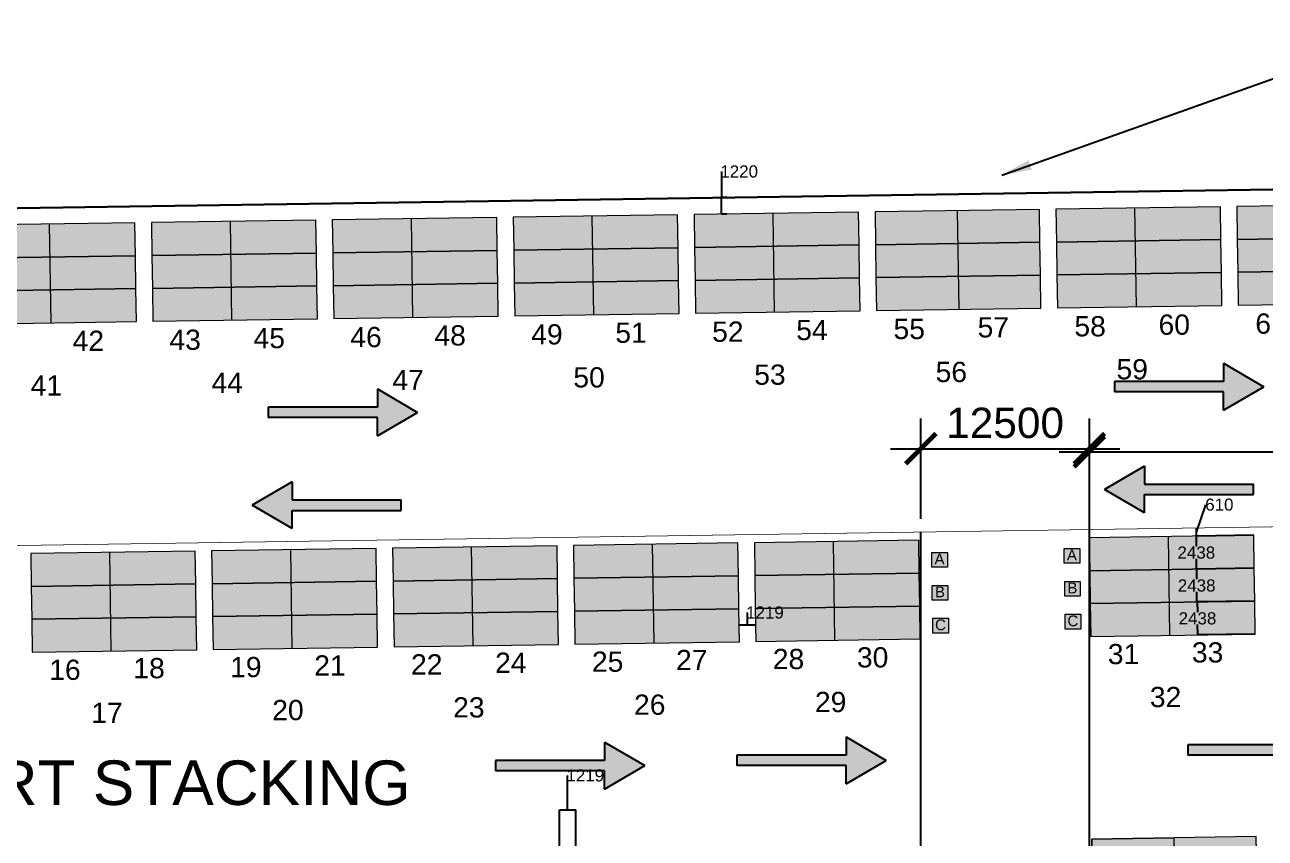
# Model space of a CAD drawing. Header units: inches. Extents: x -1774894 to -657573, y 144736 to 934842.
# Drawn here: x -1248480 to -1156533, y 693905 to 754186 of the extents above; entities that cross this region are included whole.
import ezdxf
from ezdxf.xclip import XClip

# ---------------------------------------------------------------- set-up
doc = ezdxf.new("R2010")
doc.units = ezdxf.units.IN
doc.header["$MEASUREMENT"] = 0
doc.header["$XCLIPFRAME"] = 0
for name, color, linetype in [('A-ANNO-TEXT', 7, 'Continuous'), ('C-ROAD-OTLN', 142, 'Continuous'), ("EXPORT WARE HOUSE(19 JULY'08)$0$G-ANNO-TEXT", 2, 'Continuous'), ("EXPORT WARE HOUSE(19 JULY'08)$0$G-ANNO-TTLB", 4, 'Continuous'), ('FENCE EXIM AREA', 7, 'FENCELINE1'), ('siding cl', 7, 'Continuous')]:
    doc.layers.add(name, color=color, linetype=linetype)
for name, color, linetype, lineweight in [('Container', 5, 'Continuous', 9), ('grid', 7, 'Continuous', 18), ('IR PROP. DETAILS', 190, 'Continuous', 0)]:
    doc.layers.add(name, color=color, linetype=linetype, lineweight=lineweight)
doc.styles.add('ANNO', font='arial.ttf')
doc.styles.add('ARIAL', font='arial.ttf')
doc.styles.add("EXPORT WARE HOUSE(19 JULY'08)$0$HEADING", font='')
doc.styles.add("EXPORT WARE HOUSE(19 JULY'08)$0$NOTES", font='ROMANS.SHX')
doc.styles.add("EXPORT WARE HOUSE(19 JULY'08)$0$SUBHEAD", font='arial.ttf')
doc.styles.get("Standard").update_dxf_attribs({"font": 'arial.ttf'})
doc.styles.get("EXPORT WARE HOUSE(19 JULY'08)$0$HEADING").set_extended_font_data('Arial Black')
doc.linetypes.add('FENCELINE1', pattern='A,0.25,-0.1,[133,ltypeshp.shx,S=0.1,R=0,X=-0.1,Y=0],-0.1,1', length=1.45)
doc.dimstyles.new('Architectural Metric', dxfattribs={"dimscale": 1500, "dimtxt": 2.38, "dimasz": 1.5, "dimexe": 1.5, "dimexo": 2.38, "dimgap": 0.5, "dimtad": 1, "dimtoh": 1, "dimdec": 0, "dimrnd": 1, "dimzin": 0, "dimdsep": 46, "dimtxsty": 'ANNO', "dimblk": 'ARCHTICK', "dimcen": 2.38, "dimdle": 1.5, "dimclrd": 256, "dimclre": 256, "dimclrt": 256, "dimadec": 0, "dimazin": 0, "dimtfac": 1, "dimtdec": 0, "dimtofl": 0, "dimtmove": 0, "dimatfit": 3, "dimfxl": 1, "dimtolj": 1, "dimtzin": 0, "dimlwd": 25, "dimarcsym": 0})
doc.dimstyles.get("Standard").update_dxf_attribs({"dimtxt": 0.18, "dimasz": 0.18, "dimexe": 0.18, "dimexo": 0.0625, "dimgap": 0.09, "dimtad": 0, "dimtih": 1, "dimtoh": 1, "dimdec": 4, "dimzin": 0, "dimdsep": 46, "dimtxsty": 'Standard', "dimcen": 0.09, "dimadec": 0, "dimazin": 0, "dimtfac": 1, "dimtdec": 4, "dimtofl": 0, "dimtmove": 0, "dimatfit": 3, "dimfxl": 1, "dimtolj": 1, "dimtzin": 0, "dimarcsym": 0})

# ---------------------------------------------------------------- blocks, each defined once
blk = doc.blocks.new("EXPORT WARE HOUSE(19 JULY'08)$0$a1v_sheet")
at = {"color": 8}
for p, q in [((-817, 570), (0, 570)), ((-817, 0.5), (-817, 570))]:
    blk.add_line(p, q, dxfattribs=at)
for p, q in [((-812, 5.5), (-812, 565)), ((-812, 565), (-100, 565))]:
    blk.add_line(p, q)
at = {"layer": "EXPORT WARE HOUSE(19 JULY'08)$0$G-ANNO-TEXT"}
for tag, p, height, style in [('CLIENT1', (-93.8, 98.17), 3, "EXPORT WARE HOUSE(19 JULY'08)$0$NOTES"), ('CLIENT2', (-93.8, 93.31), 3, "EXPORT WARE HOUSE(19 JULY'08)$0$NOTES"), ('JOBTITLE1', (-93.8, 83.85), 3.5, "EXPORT WARE HOUSE(19 JULY'08)$0$SUBHEAD"), ('JOBTITLE2', (-93.8, 79.03), 3.5, "EXPORT WARE HOUSE(19 JULY'08)$0$SUBHEAD"), ('DRAWINGTITLE1', (-93.8, 62.97), 4, "EXPORT WARE HOUSE(19 JULY'08)$0$HEADING"), ('DRAWINGTITLE2', (-93.8, 57.42), 4, "EXPORT WARE HOUSE(19 JULY'08)$0$HEADING"), ('DRAWINGTITLE3', (-93.8, 52.65), 4, "EXPORT WARE HOUSE(19 JULY'08)$0$HEADING"), ('DRAWINGTITLE4', (-93.8, 48.01), 4, "EXPORT WARE HOUSE(19 JULY'08)$0$HEADING"), ('JOBNO', (-93.8, 38.4), 2.38, "EXPORT WARE HOUSE(19 JULY'08)$0$NOTES"), ('SCALE', (-63.8, 38.4), 2.38, "EXPORT WARE HOUSE(19 JULY'08)$0$NOTES"), ('DATE', (-33.8, 38.4), 2.38, "EXPORT WARE HOUSE(19 JULY'08)$0$NOTES"), ('DRNBY', (-93.8, 28.4), 2.38, "EXPORT WARE HOUSE(19 JULY'08)$0$NOTES"), ('DRAWINGSTATUS', (-33.8, 28.4), 2.38, "EXPORT WARE HOUSE(19 JULY'08)$0$NOTES"), ('REV', (-93.8, 17.8), 2.38, "EXPORT WARE HOUSE(19 JULY'08)$0$NOTES"), ('DRGNO', (-63.8, 11.22), 6, "EXPORT WARE HOUSE(19 JULY'08)$0$HEADING")]:
    blk.add_attdef(tag, p, '', height=height, dxfattribs=dict(at, style=style))
blk = doc.blocks.new("EXPORT WARE HOUSE(19 JULY'08)")
at = {"layer": "EXPORT WARE HOUSE(19 JULY'08)$0$G-ANNO-TTLB", "xscale": 200, "yscale": 200, "zscale": 200}
blk.add_blockref("EXPORT WARE HOUSE(19 JULY'08)$0$a1v_sheet", (1467445.6, -11580899.7), dxfattribs=at)
blk = doc.blocks.new('_ArchTick')
at = {"color": 0, "linetype": 'ByBlock', "const_width": 0.15}
blk.add_lwpolyline([(-0.5, -0.5), (0.5, 0.5)], dxfattribs=at)
blk = doc.blocks.new('*D621')
at = {"layer": 'Defpoints', "color": 0}
for p in [(-1161613, 716898), (-1161613, 716898), (-1161604, 716288)]:
    blk.add_point(p, dxfattribs=at)
at = {"layer": 'grid', "lineweight": -2}
for p, q in [((-1161613, 716593), (-1160928, 718623)), ((-1160928, 718623), (-1160927, 718623)), ((-1161613, 716288), (-1161613, 716898))]:
    blk.add_line(p, q, dxfattribs=at)
at = {"layer": 'grid', "color": 0, "lineweight": -2}
for p, q in [((-1161613, 716898), (-1161613, 716898)), ((-1161604, 716288), (-1161613, 716288))]:
    blk.add_line(p, q, dxfattribs=at)
at = {"layer": 'grid'}
for points in [[(-1161613, 716898), (-1161613, 716898), (-1161613, 716898)], [(-1161613, 716288), (-1161613, 716288), (-1161613, 716288)]]:
    blk.add_solid(points, dxfattribs=at)
at = {"layer": 'grid', "insert": (-1159932, 718623), "char_height": 900, "attachment_point": 5}
blk.add_mtext('\\A1;610', dxfattribs=at)
blk = doc.blocks.new('*D622')
at = {"layer": 'Defpoints', "color": 0}
for p in [(-1161656, 716287), (-1157380, 716351), (-1157344, 713913)]:
    blk.add_point(p, dxfattribs=at)
at = {"layer": 'grid', "color": 0, "lineweight": -2}
for p, q in [((-1157380, 716351), (-1161656, 716287)), ((-1157344, 713913), (-1161620, 713849))]:
    blk.add_line(p, q, dxfattribs=at)
at = {"layer": 'grid', "lineweight": -2}
for p, q in [((-1161656, 716287), (-1161645, 715528)), ((-1161620, 713849), (-1161631, 714608))]:
    blk.add_line(p, q, dxfattribs=at)
at = {"layer": 'grid'}
for points in [[(-1161656, 716287), (-1161656, 716287), (-1161656, 716287)], [(-1161620, 713849), (-1161620, 713849), (-1161620, 713849)]]:
    blk.add_solid(points, dxfattribs=at)
at = {"layer": 'grid', "insert": (-1161638, 715068), "char_height": 900, "attachment_point": 5}
blk.add_mtext('\\A1;2438', dxfattribs=at)
blk = doc.blocks.new('*D623')
at = {"layer": 'Defpoints', "color": 0}
for p in [(-1161631, 713849), (-1157344, 713913), (-1157307, 711475)]:
    blk.add_point(p, dxfattribs=at)
at = {"layer": 'grid', "color": 0, "lineweight": -2}
for p, q in [((-1157344, 713913), (-1161631, 713849)), ((-1157308, 711475), (-1161595, 711411))]:
    blk.add_line(p, q, dxfattribs=at)
at = {"layer": 'grid', "lineweight": -2}
for p, q in [((-1161631, 713849), (-1161620, 713090)), ((-1161595, 711411), (-1161606, 712170))]:
    blk.add_line(p, q, dxfattribs=at)
at = {"layer": 'grid'}
for points in [[(-1161631, 713849), (-1161631, 713849), (-1161631, 713849)], [(-1161595, 711411), (-1161595, 711411), (-1161595, 711411)]]:
    blk.add_solid(points, dxfattribs=at)
at = {"layer": 'grid', "insert": (-1161613, 712630), "char_height": 900, "attachment_point": 5}
blk.add_mtext('\\A1;2438', dxfattribs=at)
blk = doc.blocks.new('*D624')
at = {"layer": 'Defpoints', "color": 0}
for p in [(-1157307, 711475), (-1161534, 708973), (-1157271, 709037)]:
    blk.add_point(p, dxfattribs=at)
at = {"layer": 'grid', "color": 0, "lineweight": -2}
for p, q in [((-1157308, 711475), (-1161571, 711411)), ((-1157271, 709037), (-1161534, 708973))]:
    blk.add_line(p, q, dxfattribs=at)
at = {"layer": 'grid', "lineweight": -2}
for p, q in [((-1161570, 711411), (-1161559, 710652)), ((-1161534, 708973), (-1161545, 709732))]:
    blk.add_line(p, q, dxfattribs=at)
at = {"layer": 'grid'}
for points in [[(-1161570, 711411), (-1161570, 711411), (-1161570, 711411)], [(-1161534, 708973), (-1161534, 708973), (-1161534, 708973)]]:
    blk.add_solid(points, dxfattribs=at)
at = {"layer": 'grid', "insert": (-1161552, 710192), "char_height": 900, "attachment_point": 5}
blk.add_mtext('\\A1;2438', dxfattribs=at)
blk = doc.blocks.new('*D626')
at = {"layer": 'A-ANNO-TEXT', "lineweight": -2}
for p, q in [((-1169565, 701467), (-1169565, 724798)), ((-1009565, 722119), (-1009565, 724798))]:
    blk.add_line(p, q, dxfattribs=at)
at = {"layer": 'A-ANNO-TEXT', "lineweight": 25}
blk.add_line((-1171815, 722548), (-1007315, 722548), dxfattribs=at)
at = {"layer": 'Defpoints', "color": 0}
for p in [(-1009565, 722548), (-1009565, 718549), (-1169565, 697897)]:
    blk.add_point(p, dxfattribs=at)
at = {"layer": 'A-ANNO-TEXT', "lineweight": 25, "xscale": 2250, "yscale": 2250, "zscale": 2250, "rotation": 180}
blk.add_blockref('_ArchTick', (-1169565, 722548), dxfattribs=at)
at = {"layer": 'A-ANNO-TEXT', "lineweight": 25, "xscale": 2250, "yscale": 2250, "zscale": 2250}
blk.add_blockref('_ArchTick', (-1009565, 722548), dxfattribs=at)
at = {"layer": 'A-ANNO-TEXT', "insert": (-1089565, 724447), "char_height": 2250, "attachment_point": 5, "style": 'ANNO'}
blk.add_mtext('\\A1;160000', dxfattribs=at)
blk = doc.blocks.new('*D628')
at = {"layer": 'Defpoints', "color": 0}
for p in [(-1207630, 696019), (-1208849, 693256), (-1207630, 693277)]:
    blk.add_point(p, dxfattribs=at)
at = {"layer": 'grid', "lineweight": -2}
for p, q in [((-1208240, 696019), (-1208240, 698553)), ((-1208240, 698553), (-1208240, 698553)), ((-1208849, 696019), (-1207631, 696019))]:
    blk.add_line(p, q, dxfattribs=at)
at = {"layer": 'grid', "color": 0, "lineweight": -2}
for p, q in [((-1208849, 693256), (-1208849, 696019)), ((-1207630, 693277), (-1207630, 696019))]:
    blk.add_line(p, q, dxfattribs=at)
at = {"layer": 'grid'}
for points in [[(-1208849, 696019), (-1208849, 696018), (-1208849, 696019)], [(-1207631, 696019), (-1207631, 696018), (-1207630, 696019)]]:
    blk.add_solid(points, dxfattribs=at)
at = {"layer": 'grid', "insert": (-1206937, 698553), "char_height": 900, "attachment_point": 5}
blk.add_mtext('\\A1;1219', dxfattribs=at)
blk = doc.blocks.new('*D629')
at = {"layer": 'Defpoints', "color": 0}
for p in [(-1195529, 709688), (-1194310, 709706), (-1194310, 709706)]:
    blk.add_point(p, dxfattribs=at)
at = {"layer": 'grid', "lineweight": -2}
for p, q in [((-1194920, 709706), (-1194920, 710626)), ((-1194920, 710626), (-1194919, 710626)), ((-1195529, 709706), (-1194310, 709706))]:
    blk.add_line(p, q, dxfattribs=at)
at = {"layer": 'grid', "color": 0, "lineweight": -2}
for p, q in [((-1195529, 709688), (-1195529, 709707)), ((-1194310, 709707), (-1194310, 709707))]:
    blk.add_line(p, q, dxfattribs=at)
at = {"layer": 'grid'}
for points in [[(-1195529, 709706), (-1195529, 709706), (-1195529, 709706)], [(-1194310, 709706), (-1194310, 709706), (-1194310, 709706)]]:
    blk.add_solid(points, dxfattribs=at)
at = {"layer": 'grid', "insert": (-1193617, 710626), "char_height": 900, "attachment_point": 5}
blk.add_mtext('\\A1;1219', dxfattribs=at)
blk = doc.blocks.new('*D630')
at = {"layer": 'Defpoints', "color": 0}
for p in [(-1196826, 741382), (-1196448, 741382), (-1196430, 740162)]:
    blk.add_point(p, dxfattribs=at)
at = {"layer": 'grid', "lineweight": -2}
for p, q in [((-1196826, 743313), (-1196826, 743313)), ((-1196826, 743313), (-1196826, 741382)), ((-1196826, 740162), (-1196826, 741381))]:
    blk.add_line(p, q, dxfattribs=at)
at = {"layer": 'grid', "color": 0, "lineweight": -2}
for p, q in [((-1196448, 741382), (-1196826, 741382)), ((-1196430, 740162), (-1196826, 740162))]:
    blk.add_line(p, q, dxfattribs=at)
at = {"layer": 'grid'}
for points in [[(-1196826, 741381), (-1196826, 741381), (-1196826, 741382)], [(-1196826, 740162), (-1196826, 740162), (-1196826, 740162)]]:
    blk.add_solid(points, dxfattribs=at)
at = {"layer": 'grid', "insert": (-1195526, 743313), "char_height": 900, "attachment_point": 5}
blk.add_mtext('\\A1;1220', dxfattribs=at)
blk = doc.blocks.new('*D631')
at = {"layer": 'A-ANNO-TEXT', "lineweight": -2}
for p, q in [((-1182065, 717573), (-1182065, 725021)), ((-1169565, 717573), (-1169565, 725021))]:
    blk.add_line(p, q, dxfattribs=at)
at = {"layer": 'A-ANNO-TEXT', "lineweight": 25}
blk.add_line((-1184315, 722771), (-1167315, 722771), dxfattribs=at)
at = {"layer": 'Defpoints', "color": 0}
for p in [(-1169565, 722771), (-1182065, 714003), (-1169565, 714003)]:
    blk.add_point(p, dxfattribs=at)
at = {"layer": 'A-ANNO-TEXT', "lineweight": 25, "xscale": 2250, "yscale": 2250, "zscale": 2250, "rotation": 180}
blk.add_blockref('_ArchTick', (-1182065, 722771), dxfattribs=at)
at = {"layer": 'A-ANNO-TEXT', "lineweight": 25, "xscale": 2250, "yscale": 2250, "zscale": 2250}
blk.add_blockref('_ArchTick', (-1169565, 722771), dxfattribs=at)
at = {"layer": 'A-ANNO-TEXT', "insert": (-1175815, 724670), "char_height": 2250, "attachment_point": 5, "style": 'ANNO'}
blk.add_mtext('\\A1;12500', dxfattribs=at)
blk = doc.blocks.new('XZCZXDC')
at = {"layer": 'IR PROP. DETAILS'}
h = blk.add_hatch(color=256, dxfattribs=at)
h.set_gradient(color1=(96, 92, 93), color2=(117, 112, 114), one_color=1, tint=0.45, name='CYLINDER')
h.paths.add_polyline_path([(-17331, 724408), (-17331, 723057), (-25422, 723057), (-25422, 722286), (-17331, 722286), (-17331, 720935), (-14360, 722671)])
at = {"layer": 'siding cl'}
for p, q in [((-17331, 724408), (-17331, 723057)), ((-17331, 723057), (-25422, 723057)), ((-25422, 723057), (-25422, 722286)), ((-17331, 722286), (-25422, 722286)), ((-17331, 720935), (-17331, 722286))]:
    blk.add_line(p, q, dxfattribs=at)
for points in [[(-17331, 724408), (-14360, 722671)], [(-17331, 720935), (-14360, 722671)]]:
    blk.add_lwpolyline(points, dxfattribs=at)

msp = doc.modelspace()

# ---------------------------------------------------------------- hatches: boundary and pattern name
at = {"layer": 'grid'}
h = msp.add_hatch(color=256, dxfattribs=at)
h.set_gradient(color1=(158, 158, 255), color2=(173, 173, 255), one_color=1, tint=0.84, name='CYLINDER')
h.paths.add_polyline_path([(-1186675.684, 740307.004), (-1198860.513, 740125.472), (-1198860.513, 739734.85), (-1198830.008, 737687.256), (-1186639.36, 737868.875)])
h.paths.add_polyline_path([(-1186639.36, 737868.875), (-1198830.008, 737687.256), (-1198793.684, 735249.127), (-1186603.037, 735430.745)])
h.paths.add_polyline_path([(-1186603.037, 735430.745), (-1198793.684, 735249.127), (-1198757.36, 732810.997), (-1186566.713, 732992.616)])
h = msp.add_hatch(color=256, dxfattribs=at)
h.set_gradient(color1=(158, 158, 255), color2=(173, 173, 255), one_color=1, tint=0.84, name='CYLINDER')
h.paths.add_polyline_path([(-1173266.172, 740506.781), (-1185451.001, 740325.25), (-1185451.001, 739934.627), (-1185420.496, 737887.034), (-1173229.848, 738068.652)])
h.paths.add_polyline_path([(-1173229.848, 738068.652), (-1185420.496, 737887.034), (-1185384.172, 735448.904), (-1173193.525, 735630.523)])
h.paths.add_polyline_path([(-1173193.525, 735630.523), (-1185384.172, 735448.904), (-1185347.848, 733010.775), (-1173157.201, 733192.393)])
h = msp.add_hatch(color=256, dxfattribs=at)
h.set_gradient(color1=(158, 158, 255), color2=(173, 173, 255), one_color=1, tint=0.84, name='CYLINDER')
h.paths.add_polyline_path([(-1159856.66, 740706.559), (-1172041.489, 740525.027), (-1172041.489, 740134.404), (-1172010.984, 738086.811), (-1159820.337, 738268.429)])
h.paths.add_polyline_path([(-1159820.337, 738268.429), (-1172010.984, 738086.811), (-1171974.66, 735648.681), (-1159784.013, 735830.3)])
h.paths.add_polyline_path([(-1159784.013, 735830.3), (-1171974.66, 735648.681), (-1171938.336, 733210.552), (-1159747.689, 733392.171)])
h = msp.add_hatch(color=256, dxfattribs=at)
h.set_gradient(color1=(158, 158, 255), color2=(173, 173, 255), one_color=1, tint=0.84, name='CYLINDER')
h.paths.add_polyline_path([(-1146447.148, 740906.336), (-1158631.977, 740724.804), (-1158631.977, 740334.182), (-1158601.472, 738286.588), (-1146410.825, 738468.207)])
h.paths.add_polyline_path([(-1146410.825, 738468.207), (-1158601.472, 738286.588), (-1158565.148, 735848.459), (-1146374.501, 736030.077)])
h.paths.add_polyline_path([(-1146374.501, 736030.077), (-1158565.148, 735848.459), (-1158528.824, 733410.329), (-1146338.177, 733591.948)])
h = msp.add_hatch(color=256, dxfattribs=at)
h.set_gradient(color1=(158, 158, 255), color2=(173, 173, 255), one_color=1, tint=0.84, name='CYLINDER')
h.paths.add_polyline_path([(-1240313.732, 739507.895), (-1252498.561, 739326.363), (-1252498.561, 738935.74), (-1252468.055, 736888.147), (-1240277.408, 737069.765)])
h.paths.add_polyline_path([(-1240277.408, 737069.765), (-1252468.055, 736888.147), (-1252431.732, 734450.017), (-1240241.084, 734631.636)])
h.paths.add_polyline_path([(-1240241.084, 734631.636), (-1252431.732, 734450.017), (-1252395.408, 732011.888), (-1240204.761, 732193.507)])
h = msp.add_hatch(color=256, dxfattribs=at)
h.set_gradient(color1=(158, 158, 255), color2=(173, 173, 255), one_color=1, tint=0.84, name='CYLINDER')
h.paths.add_polyline_path([(-1226904.22, 739707.672), (-1239089.049, 739526.14), (-1239089.049, 739135.518), (-1239058.543, 737087.924), (-1226867.896, 737269.543)])
h.paths.add_polyline_path([(-1226867.896, 737269.543), (-1239058.543, 737087.924), (-1239022.22, 734649.795), (-1226831.572, 734831.413)])
h.paths.add_polyline_path([(-1226831.572, 734831.413), (-1239022.22, 734649.795), (-1238985.896, 732211.665), (-1226795.249, 732393.284)])
h = msp.add_hatch(color=256, dxfattribs=at)
h.set_gradient(color1=(158, 158, 255), color2=(173, 173, 255), one_color=1, tint=0.84, name='CYLINDER')
h.paths.add_polyline_path([(-1213494.708, 739907.449), (-1225679.537, 739725.918), (-1225679.537, 739335.295), (-1225649.031, 737287.702), (-1213458.384, 737469.32)])
h.paths.add_polyline_path([(-1213458.384, 737469.32), (-1225649.031, 737287.702), (-1225612.708, 734849.572), (-1213422.061, 735031.191)])
h.paths.add_polyline_path([(-1213422.061, 735031.191), (-1225612.708, 734849.572), (-1225576.384, 732411.443), (-1213385.737, 732593.061)])
h = msp.add_hatch(color=256, dxfattribs=at)
h.set_gradient(color1=(158, 158, 255), color2=(173, 173, 255), one_color=1, tint=0.84, name='CYLINDER')
h.paths.add_polyline_path([(-1200085.196, 740107.227), (-1212270.025, 739925.695), (-1212270.025, 739535.072), (-1212239.52, 737487.479), (-1200048.872, 737669.097)])
h.paths.add_polyline_path([(-1200048.872, 737669.097), (-1212239.52, 737487.479), (-1212203.196, 735049.349), (-1200012.549, 735230.968)])
h.paths.add_polyline_path([(-1200012.549, 735230.968), (-1212203.196, 735049.349), (-1212166.872, 732611.22), (-1199976.225, 732792.839)])
h = msp.add_hatch(color=256, dxfattribs=at)
h.set_gradient(color1=(158, 158, 255), color2=(173, 173, 255), one_color=1, tint=0.84, name='CYLINDER')
h.paths.add_polyline_path([(-1157380.11, 716351.148), (-1169564.939, 716169.617), (-1169564.939, 715778.994), (-1169534.433, 713731.4), (-1157343.786, 713913.019)])
h.paths.add_polyline_path([(-1157343.786, 713913.019), (-1169534.433, 713731.4), (-1169498.11, 711293.271), (-1157307.462, 711474.889)])
h.paths.add_polyline_path([(-1157307.462, 711474.889), (-1169498.11, 711293.271), (-1169461.786, 708855.142), (-1157271.139, 709036.76)])
h = msp.add_hatch(color=256, dxfattribs=at)
h.set_gradient(color1=(158, 158, 255), color2=(173, 173, 255), one_color=1, tint=0.84, name='CYLINDER')
h.paths.add_polyline_path([(-1222439.331, 715381.484), (-1234624.16, 715199.952), (-1234624.16, 714809.33), (-1234593.655, 712761.736), (-1222403.007, 712943.355)])
h.paths.add_polyline_path([(-1222403.007, 712943.355), (-1234593.655, 712761.736), (-1234557.331, 710323.607), (-1222366.684, 710505.225)])
h.paths.add_polyline_path([(-1222366.684, 710505.225), (-1234557.331, 710323.607), (-1234521.007, 707885.477), (-1222330.36, 708067.096)])
h = msp.add_hatch(color=256, dxfattribs=at)
h.set_gradient(color1=(158, 158, 255), color2=(173, 173, 255), one_color=1, tint=0.84, name='CYLINDER')
h.paths.add_polyline_path([(-1209029.619, 715581.265), (-1221214.448, 715399.733), (-1221214.448, 715009.11), (-1221183.943, 712961.517), (-1208993.295, 713143.135)])
h.paths.add_polyline_path([(-1208993.295, 713143.135), (-1221183.943, 712961.517), (-1221147.619, 710523.387), (-1208956.972, 710705.006)])
h.paths.add_polyline_path([(-1208956.972, 710705.006), (-1221147.619, 710523.387), (-1221111.295, 708085.258), (-1208920.648, 708266.876)])
h = msp.add_hatch(color=256, dxfattribs=at)
h.set_gradient(color1=(158, 158, 255), color2=(173, 173, 255), one_color=1, tint=0.84, name='CYLINDER')
h.paths.add_polyline_path([(-1195619.945, 715783.609), (-1207804.774, 715602.077), (-1207804.774, 715211.454), (-1207774.269, 713163.861), (-1195583.622, 713345.479)])
h.paths.add_polyline_path([(-1195583.622, 713345.479), (-1207774.269, 713163.861), (-1207737.945, 710725.732), (-1195547.298, 710907.35)])
h.paths.add_polyline_path([(-1195547.298, 710907.35), (-1207737.945, 710725.732), (-1207701.622, 708287.602), (-1195510.974, 708469.221)])
h = msp.add_hatch(color=256, dxfattribs=at)
h.set_gradient(color1=(158, 158, 255), color2=(173, 173, 255), one_color=1, tint=0.84, name='CYLINDER')
h.paths.add_polyline_path([(-1182210.234, 715983.389), (-1194395.062, 715801.857), (-1194395.062, 715411.235), (-1194364.557, 713363.641), (-1182173.91, 713545.26)])
h.paths.add_polyline_path([(-1182173.91, 713545.26), (-1194364.557, 713363.641), (-1194328.233, 710925.512), (-1182137.586, 711107.13)])
h.paths.add_polyline_path([(-1182137.586, 711107.13), (-1194328.233, 710925.512), (-1194291.91, 708487.382), (-1182101.262, 708669.001)])
h = msp.add_hatch(color=256, dxfattribs=at)
h.set_gradient(color1=(207, 197, 84), color2=(211, 202, 100), one_color=1, tint=0.61, name='CYLINDER')
h.paths.add_polyline_path([(-1170274.609, 715372.005), (-1171431.691, 715372.005), (-1171431.691, 714282.674), (-1170274.609, 714282.674)])
h = msp.add_hatch(color=256, dxfattribs=at)
h.set_gradient(color1=(158, 158, 255), color2=(173, 173, 255), one_color=1, tint=0.84, name='CYLINDER')
h.paths.add_polyline_path([(-1235849.081, 715184.268), (-1248033.91, 715002.736), (-1248033.91, 714612.113), (-1248003.405, 712564.52), (-1235812.757, 712746.139)])
h.paths.add_polyline_path([(-1235812.757, 712746.139), (-1248003.405, 712564.52), (-1247967.081, 710126.391), (-1235776.434, 710308.009)])
h.paths.add_polyline_path([(-1235776.434, 710308.009), (-1247967.081, 710126.391), (-1247930.757, 707688.261), (-1235740.11, 707869.88)])
h = msp.add_hatch(color=256, dxfattribs=at)
h.set_gradient(color1=(207, 197, 84), color2=(211, 202, 100), one_color=1, tint=0.61, name='CYLINDER')
h.paths.add_polyline_path([(-1180088.032, 715077.811), (-1181245.114, 715077.811), (-1181245.114, 713988.48), (-1180088.032, 713988.48)])
h = msp.add_hatch(color=256, dxfattribs=at)
h.set_gradient(color1=(207, 197, 84), color2=(211, 202, 100), one_color=1, tint=0.61, name='CYLINDER')
h.paths.add_polyline_path([(-1180051.709, 712639.681), (-1181208.791, 712639.681), (-1181208.791, 711550.35), (-1180051.709, 711550.35)])
h = msp.add_hatch(color=256, dxfattribs=at)
h.set_gradient(color1=(207, 197, 84), color2=(211, 202, 100), one_color=1, tint=0.61, name='CYLINDER')
h.paths.add_polyline_path([(-1170238.285, 712933.876), (-1171395.368, 712933.876), (-1171395.368, 711844.544), (-1170238.285, 711844.544)])
h = msp.add_hatch(color=256, dxfattribs=at)
h.set_gradient(color1=(207, 197, 84), color2=(211, 202, 100), one_color=1, tint=0.61, name='CYLINDER')
h.paths.add_polyline_path([(-1180015.385, 710201.552), (-1181172.467, 710201.552), (-1181172.467, 709112.221), (-1180015.385, 709112.221)])
h = msp.add_hatch(color=256, dxfattribs=at)
h.set_gradient(color1=(207, 197, 84), color2=(211, 202, 100), one_color=1, tint=0.61, name='CYLINDER')
h.paths.add_polyline_path([(-1170201.962, 710495.746), (-1171359.044, 710495.746), (-1171359.044, 709406.415), (-1170201.962, 709406.415)])
h = msp.add_hatch(color=256, dxfattribs=at)
h.set_gradient(color1=(158, 158, 255), color2=(173, 173, 255), one_color=1, tint=0.84, name='CYLINDER')
h.paths.add_polyline_path([(-1157199.903, 694026.132), (-1169384.732, 693844.6), (-1169384.732, 693453.978), (-1169354.226, 691406.384), (-1157163.579, 691588.003)])
h.paths.add_polyline_path([(-1157163.579, 691588.003), (-1169354.226, 691406.384), (-1169317.903, 688968.255), (-1157127.255, 689149.873)])
h.paths.add_polyline_path([(-1157127.255, 689149.873), (-1169317.903, 688968.255), (-1169281.579, 686530.125), (-1157090.932, 686711.744)])
h.paths.add_polyline_path([(-1157090.932, 686711.744), (-1169281.579, 686530.125), (-1169245.255, 684091.996), (-1157054.608, 684273.614)])
at = {"layer": 'IR PROP. DETAILS'}
h = msp.add_hatch(color=256, dxfattribs=at)
h.set_gradient(color1=(214, 41, 125), color2=(217, 58, 135), one_color=1, tint=0.54, name='CYLINDER')
h.paths.add_polyline_path([(-1173193.525, 735630.523), (-1185384.172, 735448.904), (-1185347.848, 733010.775), (-1173157.201, 733192.393)])
h = msp.add_hatch(color=256, dxfattribs=at)
h.set_gradient(color1=(214, 41, 125), color2=(217, 58, 135), one_color=1, tint=0.54, name='CYLINDER')
h.paths.add_polyline_path([(-1159784.013, 735830.3), (-1171974.66, 735648.681), (-1171938.336, 733210.552), (-1159747.689, 733392.171)])
h = msp.add_hatch(color=256, dxfattribs=at)
h.set_gradient(color1=(214, 41, 125), color2=(217, 58, 135), one_color=1, tint=0.54, name='CYLINDER')
h.paths.add_polyline_path([(-1146374.501, 736030.077), (-1158565.148, 735848.459), (-1158528.824, 733410.329), (-1146338.177, 733591.948)])
h = msp.add_hatch(color=256, dxfattribs=at)
h.set_gradient(color1=(214, 41, 125), color2=(217, 58, 135), one_color=1, tint=0.54, name='CYLINDER')
h.paths.add_polyline_path([(-1226831.572, 734831.413), (-1239022.22, 734649.795), (-1238985.896, 732211.665), (-1226795.249, 732393.284)])
h = msp.add_hatch(color=256, dxfattribs=at)
h.set_gradient(color1=(214, 41, 125), color2=(217, 58, 135), one_color=1, tint=0.54, name='CYLINDER')
h.paths.add_polyline_path([(-1213422.061, 735031.191), (-1225612.708, 734849.572), (-1225576.384, 732411.443), (-1213385.737, 732593.061)])
h = msp.add_hatch(color=256, dxfattribs=at)
h.set_gradient(color1=(214, 41, 125), color2=(217, 58, 135), one_color=1, tint=0.54, name='CYLINDER')
h.paths.add_polyline_path([(-1200012.549, 735230.968), (-1212203.196, 735049.349), (-1212166.872, 732611.22), (-1199976.225, 732792.839)])
h = msp.add_hatch(color=256, dxfattribs=at)
h.set_gradient(color1=(214, 41, 125), color2=(217, 58, 135), one_color=1, tint=0.54, name='CYLINDER')
h.paths.add_polyline_path([(-1186603.037, 735430.745), (-1198793.684, 735249.127), (-1198757.36, 732810.997), (-1186566.713, 732992.616)])
h = msp.add_hatch(color=256, dxfattribs=at)
h.set_gradient(color1=(214, 41, 125), color2=(217, 58, 135), one_color=1, tint=0.54, name='CYLINDER')
h.paths.add_polyline_path([(-1240241.084, 734631.636), (-1252431.732, 734450.017), (-1252395.408, 732011.888), (-1240204.761, 732193.507)])
h = msp.add_hatch(color=256, dxfattribs=at)
h.set_gradient(color1=(214, 41, 125), color2=(217, 58, 135), one_color=1, tint=0.54, name='CYLINDER')
h.paths.add_polyline_path([(-1195547.298, 710907.35), (-1207737.945, 710725.732), (-1207701.622, 708287.602), (-1195510.974, 708469.221)])
h = msp.add_hatch(color=256, dxfattribs=at)
h.set_gradient(color1=(214, 41, 125), color2=(217, 58, 135), one_color=1, tint=0.54, name='CYLINDER')
h.paths.add_polyline_path([(-1182137.586, 711107.13), (-1194328.233, 710925.512), (-1194291.91, 708487.382), (-1182101.262, 708669.001)])
h = msp.add_hatch(color=256, dxfattribs=at)
h.set_gradient(color1=(214, 41, 125), color2=(217, 58, 135), one_color=1, tint=0.54, name='CYLINDER')
h.paths.add_polyline_path([(-1157307.462, 711474.889), (-1169498.11, 711293.271), (-1169461.786, 708855.142), (-1157271.139, 709036.76)])
h = msp.add_hatch(color=256, dxfattribs=at)
h.set_gradient(color1=(214, 41, 125), color2=(217, 58, 135), one_color=1, tint=0.54, name='CYLINDER')
h.paths.add_polyline_path([(-1235776.396, 710305.445), (-1247967.043, 710123.827), (-1247930.719, 707685.697), (-1235740.072, 707867.316)])
h = msp.add_hatch(color=256, dxfattribs=at)
h.set_gradient(color1=(214, 41, 125), color2=(217, 58, 135), one_color=1, tint=0.54, name='CYLINDER')
h.paths.add_polyline_path([(-1222366.722, 710507.789), (-1234557.369, 710326.171), (-1234521.045, 707888.042), (-1222330.398, 708069.66)])
h = msp.add_hatch(color=256, dxfattribs=at)
h.set_gradient(color1=(214, 41, 125), color2=(217, 58, 135), one_color=1, tint=0.54, name='CYLINDER')
h.paths.add_polyline_path([(-1208957.01, 710707.57), (-1221147.657, 710525.951), (-1221111.333, 708087.822), (-1208920.686, 708269.44)])

# ---------------------------------------------------------------- linework, layer by layer
at = {"layer": 'C-ROAD-OTLN', "linetype": 'Continuous'}
for p, q in [((-1182064.939, 615871.468), (-1182064.939, 716593.057)), ((-1169564.939, 619555.51), (-1169564.939, 716779.284))]:
    msp.add_line(p, q, dxfattribs=at)
at = {"layer": 'Container'}
for p, q in [((-1193028.39, 740212.36), (-1192919.419, 732897.972)), ((-1179361.496, 740415.972), (-1179252.525, 733101.584)), ((-1166209.366, 740611.915), (-1166100.395, 733297.527)), ((-1246666.438, 739413.251), (-1246557.466, 732098.863)), ((-1233256.926, 739613.028), (-1233147.955, 732298.64)), ((-1219847.414, 739812.806), (-1219738.443, 732498.417)), ((-1206437.902, 740012.583), (-1206328.931, 732698.195)), ((-1215381.931, 715487.027), (-1215272.96, 708172.638)), ((-1201972.419, 715686.804), (-1201863.448, 708372.416)), ((-1188562.907, 715886.581), (-1188453.936, 708572.193)), ((-1163732.416, 716256.511), (-1163623.445, 708942.122)), ((-1242201.549, 715087.063), (-1242092.578, 707772.675)), ((-1228792.037, 715286.841), (-1228683.066, 707972.452)), ((-1163295.226, 693935.323), (-1163149.932, 684182.805))]:
    msp.add_line(p, q, dxfattribs=at)
for points in [[(-1198830.008, 737687.256), (-1186639.36, 737868.875), (-1186675.684, 740307.004), (-1198866.331, 740125.386)], [(-1185420.496, 737887.034), (-1173229.848, 738068.652), (-1173266.172, 740506.781), (-1185456.819, 740325.163)], [(-1172010.984, 738086.811), (-1159820.337, 738268.429), (-1159856.66, 740706.559), (-1172047.307, 740524.94)], [(-1158601.472, 738286.588), (-1146410.825, 738468.207), (-1146447.148, 740906.336), (-1158637.796, 740724.718)], [(-1252468.055, 736888.147), (-1240277.408, 737069.765), (-1240313.732, 739507.895), (-1252504.379, 739326.276)], [(-1239058.543, 737087.924), (-1226867.896, 737269.543), (-1226904.22, 739707.672), (-1239094.867, 739526.054)], [(-1225649.031, 737287.702), (-1213458.384, 737469.32), (-1213494.708, 739907.449), (-1225685.355, 739725.831)], [(-1212239.52, 737487.479), (-1200048.872, 737669.097), (-1200085.196, 740107.227), (-1212275.843, 739925.608)], [(-1158565.148, 735848.459), (-1146374.501, 736030.077), (-1146410.825, 738468.207), (-1158601.472, 738286.588)], [(-1225612.708, 734849.572), (-1213422.061, 735031.191), (-1213458.384, 737469.32), (-1225649.031, 737287.702)], [(-1212203.196, 735049.349), (-1200012.549, 735230.968), (-1200048.872, 737669.097), (-1212239.52, 737487.479)], [(-1198793.684, 735249.127), (-1186603.037, 735430.745), (-1186639.36, 737868.875), (-1198830.008, 737687.256)], [(-1185384.172, 735448.904), (-1173193.525, 735630.523), (-1173229.848, 738068.652), (-1185420.496, 737887.034)], [(-1171974.66, 735648.681), (-1159784.013, 735830.3), (-1159820.337, 738268.429), (-1172010.984, 738086.811)], [(-1252431.732, 734450.017), (-1240241.084, 734631.636), (-1240277.408, 737069.765), (-1252468.055, 736888.147)], [(-1239022.22, 734649.795), (-1226831.572, 734831.413), (-1226867.896, 737269.543), (-1239058.543, 737087.924)], [(-1185347.848, 733010.775), (-1173157.201, 733192.393), (-1173193.525, 735630.523), (-1185384.172, 735448.904)], [(-1171938.336, 733210.552), (-1159747.689, 733392.171), (-1159784.013, 735830.3), (-1171974.66, 735648.681)], [(-1158528.824, 733410.329), (-1146338.177, 733591.948), (-1146374.501, 736030.077), (-1158565.148, 735848.459)], [(-1238985.896, 732211.665), (-1226795.249, 732393.284), (-1226831.572, 734831.413), (-1239022.22, 734649.795)], [(-1225576.384, 732411.443), (-1213385.737, 732593.061), (-1213422.061, 735031.191), (-1225612.708, 734849.572)], [(-1212166.872, 732611.22), (-1199976.225, 732792.839), (-1200012.549, 735230.968), (-1212203.196, 735049.349)], [(-1198757.36, 732810.997), (-1186566.713, 732992.616), (-1186603.037, 735430.745), (-1198793.684, 735249.127)], [(-1252395.408, 732011.888), (-1240204.761, 732193.507), (-1240241.084, 734631.636), (-1252431.732, 734450.017)], [(-1169534.433, 713731.4), (-1157343.786, 713913.019), (-1157380.11, 716351.148), (-1169570.757, 716169.53)], [(-1234593.655, 712761.736), (-1222403.007, 712943.355), (-1222439.331, 715381.484), (-1234629.978, 715199.866)], [(-1221183.943, 712961.517), (-1208993.295, 713143.135), (-1209029.619, 715581.265), (-1221220.266, 715399.646)], [(-1207774.269, 713163.861), (-1195583.622, 713345.479), (-1195619.945, 715783.609), (-1207810.593, 715601.99)], [(-1194364.557, 713363.641), (-1182173.91, 713545.26), (-1182210.234, 715983.389), (-1194400.881, 715801.771)], [(-1248003.405, 712564.52), (-1235812.757, 712746.139), (-1235849.081, 715184.268), (-1248039.728, 715002.65)], [(-1194328.233, 710925.512), (-1182137.586, 711107.13), (-1182173.91, 713545.26), (-1194364.557, 713363.641)], [(-1169498.11, 711293.271), (-1157307.462, 711474.889), (-1157343.786, 713913.019), (-1169534.433, 713731.4)], [(-1247967.081, 710126.391), (-1235776.434, 710308.009), (-1235812.757, 712746.139), (-1248003.405, 712564.52)], [(-1234557.331, 710323.607), (-1222366.684, 710505.225), (-1222403.007, 712943.355), (-1234593.655, 712761.736)], [(-1221147.619, 710523.387), (-1208956.972, 710705.006), (-1208993.295, 713143.135), (-1221183.943, 712961.517)], [(-1207737.945, 710725.732), (-1195547.298, 710907.35), (-1195583.622, 713345.479), (-1207774.269, 713163.861)], [(-1207701.622, 708287.602), (-1195510.974, 708469.221), (-1195547.298, 710907.35), (-1207737.945, 710725.732)], [(-1194291.91, 708487.382), (-1182101.262, 708669.001), (-1182137.586, 711107.13), (-1194328.233, 710925.512)], [(-1169461.786, 708855.142), (-1157271.139, 709036.76), (-1157307.462, 711474.889), (-1169498.11, 711293.271)], [(-1247930.757, 707688.261), (-1235740.11, 707869.88), (-1235776.434, 710308.009), (-1247967.081, 710126.391)], [(-1234521.007, 707885.477), (-1222330.36, 708067.096), (-1222366.684, 710505.225), (-1234557.331, 710323.607)], [(-1221111.295, 708085.258), (-1208920.648, 708266.876), (-1208956.972, 710705.006), (-1221147.619, 710523.387)], [(-1169354.226, 691406.384), (-1157163.579, 691588.003), (-1157199.903, 694026.132), (-1169390.55, 693844.514)]]:
    msp.add_lwpolyline(points, close=True, dxfattribs=at)
at = {"layer": 'FENCE EXIM AREA', "ltscale": 4000, "const_width": 50}
msp.add_lwpolyline([(-1322077.84, 714507.119), (-1084268.299, 718050.049), (-950736.557, 720039.429), (-825892.42, 721899.38)], dxfattribs=at)
at = {"layer": 'grid'}
for points in [[(-1171431.691, 715372.005), (-1170274.609, 715372.005), (-1170274.609, 714282.674), (-1171431.691, 714282.674)], [(-1181245.114, 715077.811), (-1180088.032, 715077.811), (-1180088.032, 713988.48), (-1181245.114, 713988.48)], [(-1181208.791, 712639.681), (-1180051.709, 712639.681), (-1180051.709, 711550.35), (-1181208.791, 711550.35)], [(-1171395.368, 712933.876), (-1170238.285, 712933.876), (-1170238.285, 711844.544), (-1171395.368, 711844.544)], [(-1181172.467, 710201.552), (-1180015.385, 710201.552), (-1180015.385, 709112.221), (-1181172.467, 709112.221)], [(-1171359.044, 710495.746), (-1170201.962, 710495.746), (-1170201.962, 709406.415), (-1171359.044, 709406.415)]]:
    msp.add_lwpolyline(points, close=True, dxfattribs=at)
at = {"layer": 'IR PROP. DETAILS', "color": 6, "lineweight": 30}
msp.add_line((-1362678.249, 738905.021), (-1084640.712, 743047.275), dxfattribs=at)
at = {"layer": 'IR PROP. DETAILS'}
msp.add_lwpolyline([(-1169390.55, 693844.514), (-1163295.226, 693935.323), (-1163258.903, 691497.194), (-1169354.226, 691406.384)], close=True, dxfattribs=at)

# ---------------------------------------------------------------- block references
at = {"layer": 'C-ROAD-OTLN', "linetype": 'Continuous'}
ref = msp.add_blockref("EXPORT WARE HOUSE(19 JULY'08)", (7996720.604, 7672271.022), dxfattribs=dict(at, rotation=300.5981210269192))
XClip(ref).set_block_clipping_path([(1335595.6168644831, -11554041.9598289803), (1411255.6168644831, -11503381.9598289803)])
at = {"layer": 'IR PROP. DETAILS'}
for p in [(-1142285.553, 4695.711), (-1205010.445, 2793.336), (-1136854.675, -22235.449), (-1188166.522, -23387.617), (-1170272.816, -23001.757)]:
    msp.add_blockref('XZCZXDC', p, dxfattribs=at)
at = {"layer": 'IR PROP. DETAILS', "rotation": 180}
for p in [(-1182814.865, 1442423.164), (-1245997.523, 1441257.267)]:
    msp.add_blockref('XZCZXDC', p, dxfattribs=at)

# ---------------------------------------------------------------- texts
at = {"layer": 'A-ANNO-TEXT', "attachment_point": 2, "style": 'ARIAL'}
for s, insert, char_height in [('{\\C7;48}', (-1216950.553, 731918.1), 1500), ('{\\C7;49}', (-1209775.059, 731995.835), 1500), ('{\\C7;51}', (-1203540.841, 732117.88), 1500), ('{\\C7;52}', (-1196365.347, 732195.615), 1500), ('{\\C7;54}', (-1190131.129, 732317.661), 1500), ('{\\C7;55}', (-1182919.311, 732395.937), 1500), ('{\\C7;57}', (-1176685.093, 732517.982), 1500), ('{\\C7;58}', (-1169509.599, 732595.717), 1500), ('{\\C7;60}', (-1163275.382, 732717.762), 1500), ('{\\C7;61}', (-1156099.887, 732795.497), 1500), ('{\\C7;42}', (-1243769.977, 731518.539), 1500), ('{\\C7;43}', (-1236594.483, 731596.274), 1500), ('{\\C7;45}', (-1230360.265, 731718.32), 1500), ('{\\C7;46}', (-1223184.771, 731796.055), 1500), ('{\\C7;56}', (-1179798.615, 729209.869), 1500), ('{\\C7;59}', (-1166388.903, 729409.649), 1500), ('{\\C7;44}', (-1233473.786, 728410.206), 1500), ('{\\C7;47}', (-1220064.074, 728609.987), 1500), ('{\\C7;50}', (-1206654.362, 728809.767), 1500), ('{\\C7;53}', (-1193244.65, 729009.547), 1500), ('{\\C7;41}', (-1246883.498, 728210.426), 1500), ('{\\C7;A}', (-1180675.151, 714995.563), 800), ('{\\C7;A}', (-1170861.728, 715289.757), 800), ('{\\C7;B}', (-1170825.404, 712851.627), 800), ('{\\C7;B}', (-1180638.827, 712557.433), 800), ('{\\C7;C}', (-1180602.504, 710119.304), 800), ('{\\C7;C}', (-1170789.08, 710413.498), 800), ('{\\C7;30}', (-1185631.701, 708058.104), 1500), ('{\\C7;31}', (-1167035.795, 708303.817), 1500), ('{\\C7;33}', (-1160801.578, 708425.863), 1500), ('{\\C7;16}', (-1245504.767, 707136.937), 1500), ('{\\C7;18}', (-1239270.549, 707258.982), 1500), ('{\\C7;19}', (-1232095.055, 707336.717), 1500), ('{\\C7;21}', (-1225860.837, 707458.763), 1500), ('{\\C7;22}', (-1218685.343, 707536.497), 1500), ('{\\C7;24}', (-1212451.125, 707658.543), 1500), ('{\\C7;25}', (-1205275.631, 707736.278), 1500), ('{\\C7;27}', (-1199041.413, 707858.323), 1500), ('{\\C7;28}', (-1191865.919, 707936.058), 1500), ('{\\C7;23}', (-1215564.646, 704350.43), 1500), ('{\\C7;26}', (-1202154.934, 704550.21), 1500), ('{\\C7;29}', (-1188745.223, 704749.99), 1500), ('{\\C7;32}', (-1163915.099, 705117.749), 1500), ('{\\C7;17}', (-1242384.07, 703950.869), 1500), ('{\\C7;20}', (-1228974.358, 704150.649), 1500), ('{\\C7;EXPORT STACKING}', (-1241774.139, 699665.114), 3300)]:
    msp.add_mtext(s, dxfattribs=dict(at, insert=insert, char_height=char_height))

# ---------------------------------------------------------------- dimensions: what is measured, and where the dimension line sits
at = {"layer": 'A-ANNO-TEXT'}
for base, p1, p2, picture, middle in [((-1169564.939, 722771.098), (-1182064.939, 714002.606), (-1169564.939, 714002.606), '*D631', (-1175814.939, 724669.887)), ((-1009564.939, 722548.488), (-1169564.939, 697896.576), (-1009564.939, 718548.732), '*D626', (-1089564.939, 724447.277))]:
    dim = msp.add_linear_dim(base=base, p1=p1, p2=p2, dimstyle='Architectural Metric', override={"dimtxt": 1.5}, dxfattribs=at)
    dim.commit()
    dim.dimension.update_dxf_attribs({"geometry": picture, "text_midpoint": middle})
at = {"layer": 'grid'}
for base, p1, p2, picture, middle in [((-1196826.139, 741381.554), (-1196429.552, 740161.689), (-1196447.726, 741381.554), '*D630', (-1196392.547, 743313.137)), ((-1161612.746, 716897.757), (-1161603.665, 716288.225), (-1161612.746, 716897.757), '*D621', (-1160927.301, 718623.381))]:
    dim = msp.add_linear_dim(base=base, p1=p1, p2=p2, angle=90, dimstyle='Standard', override={"dimtxt": 900, "dimdec": 0, "dimclrd": 256, "dimclrt": 256, "dimtdec": 0, "dimtmove": 1}, dxfattribs=at)
    dim.commit()
    dim.dimension.update_dxf_attribs({"geometry": picture, "text_midpoint": middle, "dimtype": 160})
for p1, p2, distance, picture, middle in [((-1157343.786, 713913.019), (-1157380.11, 716351.148), 4276.492, '*D622', (-1161637.965, 715068.379)), ((-1157307.462, 711474.889), (-1157343.786, 713913.019), 4287.656, '*D623', (-1161612.804, 712630.083)), ((-1157307.462, 711474.889), (-1157271.139, 709036.76), -4263.372, '*D624', (-1161552.2, 710192.315))]:
    dim = msp.add_aligned_dim(p1=p1, p2=p2, distance=distance, dimstyle='Standard', override={"dimtxt": 900, "dimdec": 0, "dimclrd": 256, "dimclrt": 256, "dimtdec": 0, "dimtmove": 1}, dxfattribs=at)
    dim.commit()
    dim.dimension.update_dxf_attribs({"geometry": picture, "text_midpoint": middle})
dim = msp.add_linear_dim(base=(-1194310.071, 709706.447), p1=(-1195529.136, 709688.285), p2=(-1194310.071, 709706.447), dimstyle='Standard', override={"dimtxt": 900, "dimdec": 0, "dimclrd": 256, "dimclrt": 256, "dimtdec": 0, "dimtmove": 1}, dxfattribs=at)
dim.commit()
dim.dimension.update_dxf_attribs({"geometry": '*D629', "text_midpoint": (-1194919.334, 710625.704)})
dim = msp.add_linear_dim(base=(-1207630.386, 696018.505), p1=(-1208849.412, 693255.848), p2=(-1207630.386, 693276.574), dimstyle='Standard', override={"dimtxt": 900, "dimdec": 0, "dimclrd": 256, "dimclrt": 256, "dimtdec": 0, "dimtmove": 1}, dxfattribs=at)
dim.commit()
dim.dimension.update_dxf_attribs({"geometry": '*D628', "text_midpoint": (-1208239.629, 698552.584), "dimtype": 160})

# ---------------------------------------------------------------- leaders
at = {"layer": 'A-ANNO-TEXT', "color": 4}
msp.add_leader([(-1176066.293, 743053.398), (-1144684.311, 754186.399)], dimstyle='Architectural Metric', override={"dimgap": 0.5, "dimtad": 0, "dimclrd": 7, "dimarcsym": 1}, dxfattribs=at)

doc.saveas('drawing.dxf')
